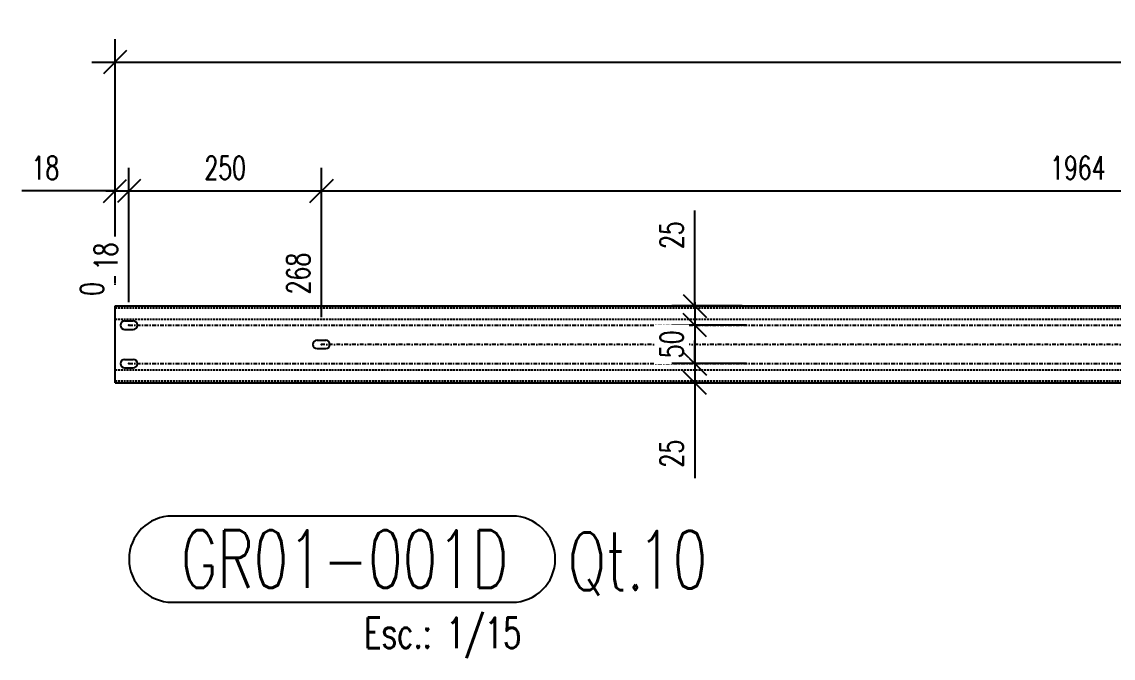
# Model space of a CAD drawing. Extents: x -19306 to -12278, y 10090 to 14699.
# Drawn here: x -19210 to -17793, y 10090 to 10917 of the extents above; entities that cross this region are included whole.
import ezdxf
from ezdxf.enums import TextEntityAlignment as Align

# ---------------------------------------------------------------- set-up
doc = ezdxf.new("R2010")
doc.units = 0
doc.header["$LTSCALE"] = 10
doc.header["$MEASUREMENT"] = 0
doc.linetypes.add('DASHDOT', pattern=[1, 0.5, -0.25, 0, -0.25])
doc.linetypes.add('HIDDEN', pattern=[0.375, 0.25, -0.125])
doc.layers.get('0').update_dxf_attribs({"linetype": 'CONTINUOUS'})
doc.layers.get('Defpoints').update_dxf_attribs({"linetype": 'CONTINUOUS'})
for name, color, linetype in [('A', 2, 'DASHDOT'), ('COTAS', 4, 'CONTINUOUS'), ('FORIR', 4, 'CONTINUOUS'), ('G', 3, 'CONTINUOUS'), ('MARK_QTA', 4, 'CONTINUOUS'), ('MARK_SLOT', 6, 'CONTINUOUS'), ('TR', 6, 'HIDDEN')]:
    doc.layers.add(name, color=color, linetype=linetype)
doc.styles.add('MARK', font='ROMANS', dxfattribs={"width": 0.7})
doc.styles.add('ROMANS', font='romans.shx', dxfattribs={"width": 0.7})
doc.dimstyles.new('1-15', dxfattribs={"dimscale": 15, "dimtxt": 2, "dimasz": 2, "dimexe": 2, "dimexo": 2, "dimgap": 1, "dimtad": 1, "dimdec": 0, "dimzin": 0, "dimdsep": 46, "dimtxsty": 'ROMANS', "dimblk": 'OBLIQUE', "dimcen": 0, "dimdle": 2, "dimclrd": 1, "dimclre": 1, "dimclrt": 4, "dimadec": 0, "dimazin": 0, "dimtfac": 1, "dimtdec": 0, "dimtofl": 0, "dimtmove": 0, "dimatfit": 3, "dimfxl": 1, "dimtfill": 1, "dimtolj": 1, "dimtzin": 0, "dimarcsym": 0})

# ---------------------------------------------------------------- blocks, each defined once
blk = doc.blocks.new('3D_INFOHOLE1')
blk.add_point((0, 0))
at = {"layer": 'FORIR', "flags": 1}
for tag, p in [('DIAMETER', (7.6, -4.3)), ('TYPE', (7.6, -19.3)), ('LENGTH', (7.6, -12))]:
    blk.add_attdef(tag, p, '', height=5.26, dxfattribs=at)
blk = doc.blocks.new('M8_PRO')
at = {"layer": 'MARK_SLOT'}
blk.add_lwpolyline([(3.735, 7.469, 1), (3.735, 0), (33.154, 0, 1), (33.154, 7.469)], format="xyb", close=True, dxfattribs=at)
at = {"style": 'MARK', "width": 0.7, "flags": 1}
for tag, p in [('TRA_PEZ', (-2.506, 11.921)), ('PUN_LIS', (-2.506, 11.386)), ('SUN_LIS', (-2.506, 10.85)), ('DES_PEZ', (-2.506, 10.315)), ('TIP_PEZ', (-2.506, 9.244)), ('NOT_PEZ', (-2.506, 9.78)), ('ING_PEZ', (-2.506, 8.709)), ('MCL_PEZ', (-2.506, 8.173)), ('COD_PEZ', (-2.506, 7.638)), ('COS_PEZ', (-2.506, 7.103)), ('DIM_PRO', (-2.506, 6.567))]:
    blk.add_attdef(tag, p, '', height=0.35, dxfattribs=at)
at = {"style": 'MARK', "width": 0.7}
blk.add_attdef('MAR_PEZ', text='', height=5, dxfattribs=at).set_placement((13.591, 3.735), align=Align.MIDDLE)
at = {"layer": 'MARK_QTA', "style": 'MARK', "width": 0.7}
blk.add_text('Qt.', height=5, dxfattribs=at).set_placement((41.274, 3.313), align=Align.MIDDLE)
blk.add_attdef('QTA_PEZ', (81.818, 1.179), '', height=5, dxfattribs=at)
blk = doc.blocks.new('_OBLIQUE')
at = {"color": 0, "linetype": 'ByBlock'}
blk.add_line((-0.5, -0.5), (0.5, 0.5), dxfattribs=at)
blk = doc.blocks.new('*D111')
at = {"layer": 'COTAS', "color": 1, "lineweight": -2, "transparency": 16777216}
for p, q in [((-19089, 10577.8), (-19089, 10727.2)), ((-19071, 10552.8), (-19071, 10727.2)), ((-19089, 10697.2), (-19210, 10697.2)), ((-19071, 10697.2), (-19041, 10697.2))]:
    blk.add_line(p, q, dxfattribs=at)
at = {"layer": 'Defpoints', "color": 0, "transparency": 16777216}
for p in [(-19089, 10697.2), (-19089, 10547.8), (-19071, 10522.8)]:
    blk.add_point(p, dxfattribs=at)
at = {"layer": 'COTAS', "color": 1, "lineweight": -2, "transparency": 16777216, "xscale": 30, "yscale": 30, "zscale": 30}
blk.add_blockref('_OBLIQUE', (-19089, 10697.2), dxfattribs=at)
at = {"layer": 'COTAS', "color": 1, "lineweight": -2, "transparency": 16777216, "xscale": 30, "yscale": 30, "zscale": 30, "rotation": 180}
blk.add_blockref('_OBLIQUE', (-19071, 10697.2), dxfattribs=at)
at = {"layer": 'COTAS', "color": 4, "transparency": 16777216, "insert": (-19179.5, 10727.2), "char_height": 30, "attachment_point": 5, "style": 'ROMANS', "bg_fill": 3, "box_fill_scale": 1.25, "bg_fill_color": 256, "bg_fill_true_color": 13158600, "bg_fill_transparency": 0}
blk.add_mtext('\\A1;18', dxfattribs=at)
blk = doc.blocks.new('*D112')
at = {"layer": 'COTAS', "color": 1, "lineweight": -2, "transparency": 16777216}
for p, q in [((-19071, 10558.3), (-19071, 10727.2)), ((-18821, 10533.3), (-18821, 10727.2)), ((-19101, 10697.2), (-18791, 10697.2))]:
    blk.add_line(p, q, dxfattribs=at)
at = {"layer": 'Defpoints', "color": 0, "transparency": 16777216}
for p in [(-18821, 10697.2), (-19071, 10528.3), (-18821, 10503.3)]:
    blk.add_point(p, dxfattribs=at)
at = {"layer": 'COTAS', "color": 1, "lineweight": -2, "transparency": 16777216, "xscale": 30, "yscale": 30, "zscale": 30, "rotation": 180}
blk.add_blockref('_OBLIQUE', (-19071, 10697.2), dxfattribs=at)
at = {"layer": 'COTAS', "color": 1, "lineweight": -2, "transparency": 16777216, "xscale": 30, "yscale": 30, "zscale": 30}
blk.add_blockref('_OBLIQUE', (-18821, 10697.2), dxfattribs=at)
at = {"layer": 'COTAS', "color": 4, "transparency": 16777216, "insert": (-18946, 10727.2), "char_height": 30, "attachment_point": 5, "style": 'ROMANS', "bg_fill": 3, "box_fill_scale": 1.25, "bg_fill_color": 256, "bg_fill_true_color": 13158600, "bg_fill_transparency": 0}
blk.add_mtext('\\A1;250', dxfattribs=at)
blk = doc.blocks.new('*D113')
at = {"layer": 'COTAS', "color": 1, "lineweight": -2, "transparency": 16777216}
for p, q in [((-18821, 10533.3), (-18821, 10727.2)), ((-16857, 10527.8), (-16857, 10727.2)), ((-18851, 10697.2), (-16827, 10697.2))]:
    blk.add_line(p, q, dxfattribs=at)
at = {"layer": 'Defpoints', "color": 0, "transparency": 16777216}
for p in [(-16857, 10697.2), (-18821, 10503.3), (-16857, 10497.8)]:
    blk.add_point(p, dxfattribs=at)
at = {"layer": 'COTAS', "color": 1, "lineweight": -2, "transparency": 16777216, "xscale": 30, "yscale": 30, "zscale": 30, "rotation": 180}
blk.add_blockref('_OBLIQUE', (-18821, 10697.2), dxfattribs=at)
at = {"layer": 'COTAS', "color": 1, "lineweight": -2, "transparency": 16777216, "xscale": 30, "yscale": 30, "zscale": 30}
blk.add_blockref('_OBLIQUE', (-16857, 10697.2), dxfattribs=at)
at = {"layer": 'COTAS', "color": 4, "transparency": 16777216, "insert": (-17839, 10727.2), "char_height": 30, "attachment_point": 5, "style": 'ROMANS', "bg_fill": 3, "box_fill_scale": 1.25, "bg_fill_color": 256, "bg_fill_true_color": 13158600, "bg_fill_transparency": 0}
blk.add_mtext('\\A1;1964', dxfattribs=at)
blk = doc.blocks.new('*D119')
at = {"layer": 'COTAS', "color": 1, "lineweight": -2, "transparency": 16777216}
for p, q in [((-19089, 10577.8), (-19089, 10894.5)), ((-14125, 10577.8), (-14125, 10894.5)), ((-19119, 10864.5), (-14095, 10864.5))]:
    blk.add_line(p, q, dxfattribs=at)
at = {"layer": 'Defpoints', "color": 0, "transparency": 16777216}
for p in [(-14125, 10864.5), (-19089, 10547.8), (-14125, 10547.8)]:
    blk.add_point(p, dxfattribs=at)
at = {"layer": 'COTAS', "color": 1, "lineweight": -2, "transparency": 16777216, "xscale": 30, "yscale": 30, "zscale": 30, "rotation": 180}
blk.add_blockref('_OBLIQUE', (-19089, 10864.5), dxfattribs=at)
at = {"layer": 'COTAS', "color": 1, "lineweight": -2, "transparency": 16777216, "xscale": 30, "yscale": 30, "zscale": 30}
blk.add_blockref('_OBLIQUE', (-14125, 10864.5), dxfattribs=at)
at = {"layer": 'COTAS', "color": 4, "transparency": 16777216, "insert": (-16607, 10894.5), "char_height": 30, "attachment_point": 5, "style": 'ROMANS', "bg_fill": 3, "box_fill_scale": 1.25, "bg_fill_color": 256, "bg_fill_true_color": 13158600, "bg_fill_transparency": 0}
blk.add_mtext('\\A1;4964', dxfattribs=at)
blk = doc.blocks.new('*D120')
at = {"layer": 'COTAS', "color": 1, "lineweight": -2, "transparency": 16777216}
blk.add_line((-19089, 10575.1), (-19089, 10576.8), dxfattribs=at)
at = {"layer": 'Defpoints', "color": 0, "transparency": 16777216}
for p in [(-19089, 10547.8), (-19089, 10547.8), (-19089, 10545.1)]:
    blk.add_point(p, dxfattribs=at)
at = {"layer": 'COTAS', "color": 4, "transparency": 16777216, "insert": (-19119, 10569.8), "char_height": 30, "attachment_point": 5, "rotation": 90, "style": 'ROMANS', "bg_fill": 3, "box_fill_scale": 1.25, "bg_fill_color": 256, "bg_fill_true_color": 13158600, "bg_fill_transparency": 0}
blk.add_mtext('\\A1;0', dxfattribs=at)
blk = doc.blocks.new('*D121')
at = {"layer": 'COTAS', "color": 1, "lineweight": -2, "transparency": 16777216}
blk.add_line((-19071, 10552.8), (-19071, 10627.6), dxfattribs=at)
at = {"layer": 'Defpoints', "color": 0, "transparency": 16777216}
for p in [(-19071, 10581.6), (-19089, 10547.8), (-19071, 10522.8)]:
    blk.add_point(p, dxfattribs=at)
at = {"layer": 'COTAS', "color": 4, "transparency": 16777216, "insert": (-19101, 10612.1), "char_height": 30, "attachment_point": 5, "rotation": 90, "style": 'ROMANS', "bg_fill": 3, "box_fill_scale": 1.25, "bg_fill_color": 256, "bg_fill_true_color": 13158600, "bg_fill_transparency": 0}
blk.add_mtext('\\A1;18', dxfattribs=at)
blk = doc.blocks.new('*D122')
at = {"layer": 'COTAS', "color": 1, "lineweight": -2, "transparency": 16777216}
blk.add_line((-18821, 10575.1), (-18821, 10616.8), dxfattribs=at)
at = {"layer": 'Defpoints', "color": 0, "transparency": 16777216}
for p in [(-19089, 10547.8), (-18821, 10547.8), (-18821, 10545.1)]:
    blk.add_point(p, dxfattribs=at)
at = {"layer": 'COTAS', "color": 4, "transparency": 16777216, "insert": (-18851, 10589.8), "char_height": 30, "attachment_point": 5, "rotation": 90, "style": 'ROMANS', "bg_fill": 3, "box_fill_scale": 1.25, "bg_fill_color": 256, "bg_fill_true_color": 13158600, "bg_fill_transparency": 0}
blk.add_mtext('\\A1;268', dxfattribs=at)
blk = doc.blocks.new('*D123')
at = {"layer": 'COTAS', "color": 1, "lineweight": -2, "transparency": 16777216}
blk.add_line((-16857, 10575.1), (-16857, 10636.8), dxfattribs=at)
at = {"layer": 'Defpoints', "color": 0, "transparency": 16777216}
for p in [(-19089, 10547.8), (-16857, 10547.8), (-16857, 10545.1)]:
    blk.add_point(p, dxfattribs=at)
at = {"layer": 'COTAS', "color": 4, "transparency": 16777216, "insert": (-16887, 10599.8), "char_height": 30, "attachment_point": 5, "rotation": 90, "style": 'ROMANS', "bg_fill": 3, "box_fill_scale": 1.25, "bg_fill_color": 256, "bg_fill_true_color": 13158600, "bg_fill_transparency": 0}
blk.add_mtext('\\A1;2232', dxfattribs=at)
blk = doc.blocks.new('*D124')
at = {"layer": 'COTAS', "color": 1, "lineweight": -2, "transparency": 16777216}
blk.add_line((-16607, 10558.3), (-16607, 10636.8), dxfattribs=at)
at = {"layer": 'Defpoints', "color": 0, "transparency": 16777216}
for p in [(-19089, 10547.8), (-16607, 10547.8), (-16607, 10528.3)]:
    blk.add_point(p, dxfattribs=at)
at = {"layer": 'COTAS', "color": 4, "transparency": 16777216, "insert": (-16637, 10599.8), "char_height": 30, "attachment_point": 5, "rotation": 90, "style": 'ROMANS', "bg_fill": 3, "box_fill_scale": 1.25, "bg_fill_color": 256, "bg_fill_true_color": 13158600, "bg_fill_transparency": 0}
blk.add_mtext('\\A1;2482', dxfattribs=at)
blk = doc.blocks.new('*D125')
at = {"layer": 'COTAS', "color": 1, "lineweight": -2, "transparency": 16777216}
blk.add_line((-16357, 10566.1), (-16357, 10636.8), dxfattribs=at)
at = {"layer": 'Defpoints', "color": 0, "transparency": 16777216}
for p in [(-19089, 10547.8), (-16357, 10547.8), (-16357, 10536.1)]:
    blk.add_point(p, dxfattribs=at)
at = {"layer": 'COTAS', "color": 4, "transparency": 16777216, "insert": (-16387, 10599.8), "char_height": 30, "attachment_point": 5, "rotation": 90, "style": 'ROMANS', "bg_fill": 3, "box_fill_scale": 1.25, "bg_fill_color": 256, "bg_fill_true_color": 13158600, "bg_fill_transparency": 0}
blk.add_mtext('\\A1;2732', dxfattribs=at)
blk = doc.blocks.new('*D126')
at = {"layer": 'COTAS', "color": 1, "lineweight": -2, "transparency": 16777216}
blk.add_line((-14393, 10570.5), (-14393, 10636.8), dxfattribs=at)
at = {"layer": 'Defpoints', "color": 0, "transparency": 16777216}
for p in [(-19089, 10547.8), (-14393, 10547.8), (-14393, 10540.5)]:
    blk.add_point(p, dxfattribs=at)
at = {"layer": 'COTAS', "color": 4, "transparency": 16777216, "insert": (-14423, 10599.8), "char_height": 30, "attachment_point": 5, "rotation": 90, "style": 'ROMANS', "bg_fill": 3, "box_fill_scale": 1.25, "bg_fill_color": 256, "bg_fill_true_color": 13158600, "bg_fill_transparency": 0}
blk.add_mtext('\\A1;4696', dxfattribs=at)
blk = doc.blocks.new('*D127')
at = {"layer": 'COTAS', "color": 1, "lineweight": -2, "transparency": 16777216}
blk.add_line((-14143, 10552.8), (-14143, 10636.8), dxfattribs=at)
at = {"layer": 'Defpoints', "color": 0, "transparency": 16777216}
for p in [(-19089, 10547.8), (-14143, 10547.8), (-14143, 10522.8)]:
    blk.add_point(p, dxfattribs=at)
at = {"layer": 'COTAS', "color": 4, "transparency": 16777216, "insert": (-14173, 10599.8), "char_height": 30, "attachment_point": 5, "rotation": 90, "style": 'ROMANS', "bg_fill": 3, "box_fill_scale": 1.25, "bg_fill_color": 256, "bg_fill_true_color": 13158600, "bg_fill_transparency": 0}
blk.add_mtext('\\A1;4946', dxfattribs=at)
blk = doc.blocks.new('*D128')
at = {"layer": 'COTAS', "color": 1, "lineweight": -2, "transparency": 16777216}
for p, q in [((-14046, 10487.8), (-14046, 10637.8)), ((-14125, 10575.1), (-14125, 10605.1)), ((-14125, 10605.1), (-14046, 10487.8))]:
    blk.add_line(p, q, dxfattribs=at)
at = {"layer": 'Defpoints', "color": 0, "transparency": 16777216}
for p in [(-19089, 10547.8), (-14125, 10545.1), (-14046, 10547.8)]:
    blk.add_point(p, dxfattribs=at)
at = {"layer": 'COTAS', "color": 4, "transparency": 16777216, "insert": (-14076, 10600.3), "char_height": 30, "attachment_point": 5, "rotation": 90, "style": 'ROMANS', "bg_fill": 3, "box_fill_scale": 1.25, "bg_fill_color": 256, "bg_fill_true_color": 13158600, "bg_fill_transparency": 0}
blk.add_mtext('\\A1;4964', dxfattribs=at)
blk = doc.blocks.new('*D129')
at = {"layer": 'COTAS', "color": 1, "lineweight": -2, "transparency": 16777216}
for p, q in [((-18336.2, 10547.8), (-18336.2, 10671.8)), ((-18274.8, 10547.8), (-18366.2, 10547.8)), ((-18269.1, 10522.8), (-18366.2, 10522.8)), ((-18336.2, 10522.8), (-18336.2, 10492.8))]:
    blk.add_line(p, q, dxfattribs=at)
at = {"layer": 'Defpoints', "color": 0, "transparency": 16777216}
for p in [(-18336.2, 10547.8), (-18244.8, 10547.8), (-18239.1, 10522.8)]:
    blk.add_point(p, dxfattribs=at)
at = {"layer": 'COTAS', "color": 1, "lineweight": -2, "transparency": 16777216, "xscale": 30, "yscale": 30, "zscale": 30}
for p, rotation in [((-18336.2, 10547.8), 270), ((-18336.2, 10522.8), 90)]:
    blk.add_blockref('_OBLIQUE', p, dxfattribs=dict(at, rotation=rotation))
at = {"layer": 'COTAS', "color": 4, "transparency": 16777216, "insert": (-18366.2, 10639.8), "char_height": 30, "attachment_point": 5, "rotation": 90, "style": 'ROMANS', "bg_fill": 3, "box_fill_scale": 1.25, "bg_fill_color": 256, "bg_fill_true_color": 13158600, "bg_fill_transparency": 0}
blk.add_mtext('\\A1;25', dxfattribs=at)
blk = doc.blocks.new('*D130')
at = {"layer": 'COTAS', "color": 1, "lineweight": -2, "transparency": 16777216}
for p, q in [((-18336.2, 10552.8), (-18336.2, 10442.8)), ((-18269.1, 10522.8), (-18366.2, 10522.8)), ((-18269.1, 10472.8), (-18366.2, 10472.8))]:
    blk.add_line(p, q, dxfattribs=at)
at = {"layer": 'Defpoints', "color": 0, "transparency": 16777216}
for p in [(-18239.1, 10522.8), (-18336.2, 10472.8), (-18239.1, 10472.8)]:
    blk.add_point(p, dxfattribs=at)
at = {"layer": 'COTAS', "color": 1, "lineweight": -2, "transparency": 16777216, "xscale": 30, "yscale": 30, "zscale": 30}
for p, rotation in [((-18336.2, 10522.8), 90), ((-18336.2, 10472.8), 270)]:
    blk.add_blockref('_OBLIQUE', p, dxfattribs=dict(at, rotation=rotation))
at = {"layer": 'COTAS', "color": 4, "transparency": 16777216, "insert": (-18366.2, 10497.8), "char_height": 30, "attachment_point": 5, "rotation": 90, "style": 'ROMANS', "bg_fill": 3, "box_fill_scale": 1.25, "bg_fill_color": 256, "bg_fill_true_color": 13158600, "bg_fill_transparency": 0}
blk.add_mtext('\\A1;50', dxfattribs=at)
blk = doc.blocks.new('*D131')
at = {"layer": 'COTAS', "color": 1, "lineweight": -2, "transparency": 16777216}
for p, q in [((-18336.2, 10472.8), (-18336.2, 10502.8)), ((-18319.5, 10472.8), (-18366.2, 10472.8)), ((-18319.5, 10447.8), (-18366.2, 10447.8)), ((-18336.2, 10447.8), (-18336.2, 10323.8))]:
    blk.add_line(p, q, dxfattribs=at)
at = {"layer": 'Defpoints', "color": 0, "transparency": 16777216}
for p in [(-18289.5, 10472.8), (-18336.2, 10447.8), (-18289.5, 10447.8)]:
    blk.add_point(p, dxfattribs=at)
at = {"layer": 'COTAS', "color": 1, "lineweight": -2, "transparency": 16777216, "xscale": 30, "yscale": 30, "zscale": 30}
for p, rotation in [((-18336.2, 10472.8), 270), ((-18336.2, 10447.8), 90)]:
    blk.add_blockref('_OBLIQUE', p, dxfattribs=dict(at, rotation=rotation))
at = {"layer": 'COTAS', "color": 4, "transparency": 16777216, "insert": (-18366.2, 10355.8), "char_height": 30, "attachment_point": 5, "rotation": 90, "style": 'ROMANS', "bg_fill": 3, "box_fill_scale": 1.25, "bg_fill_color": 256, "bg_fill_true_color": 13158600, "bg_fill_transparency": 0}
blk.add_mtext('\\A1;25', dxfattribs=at)

msp = doc.modelspace()

# ---------------------------------------------------------------- linework, layer by layer
at = {"layer": 'A'}
msp.add_line((-19071.012, 10472.766), (-14143.012, 10472.766), dxfattribs=at)
msp.add_point((-19089.012, 10450.416), dxfattribs=at)
at = {"layer": 'G'}
for p, q in [((-19089.012, 10547.766), (-14125.012, 10547.766)), ((-19089.012, 10447.766), (-19089.012, 10547.766)), ((-19076.512, 10528.266), (-19065.512, 10528.266)), ((-19076.512, 10517.266), (-19065.512, 10517.266)), ((-18826.512, 10503.266), (-18815.512, 10503.266)), ((-18826.512, 10492.266), (-18815.512, 10492.266)), ((-19076.512, 10478.266), (-19065.512, 10478.266)), ((-19076.512, 10467.266), (-19065.512, 10467.266)), ((-19089.012, 10447.766), (-14125.012, 10447.766))]:
    msp.add_line(p, q, dxfattribs=at)
for centre, start, end in [((-19076.512, 10522.766), 90, 270), ((-19065.512, 10522.766), 270, 90), ((-18826.512, 10497.766), 90, 270), ((-18815.512, 10497.766), 270, 90), ((-19076.512, 10472.766), 90, 270), ((-19065.512, 10472.766), 270, 90)]:
    msp.add_arc(centre, 5.5, start, end, dxfattribs=at)
msp.add_point((-19089.012, 10450.416), dxfattribs=at)
at = {"layer": 'TR'}
for p, q in [((-19089.012, 10545.116), (-14125.012, 10545.116)), ((-19089.012, 10530.766), (-14125.012, 10530.766)), ((-19089.012, 10464.766), (-14125.012, 10464.766)), ((-19089.012, 10450.416), (-14125.012, 10450.416))]:
    msp.add_line(p, q, dxfattribs=at)
msp.add_point((-19089.012, 10450.416), dxfattribs=at)

# ---------------------------------------------------------------- block references
for p in [(-19071.012, 10522.766), (-18821.012, 10497.766), (-19071.012, 10472.766)]:
    msp.add_blockref('3D_INFOHOLE1', p)
ref = msp.add_blockref('M8_PRO', (-19070.843, 10162.737), dxfattribs=dict(xscale=15, yscale=15, zscale=15))
ref.add_attrib('MAR_PEZ', 'GR01-001D', dxfattribs={"height": 75, "style": 'MARK', "width": 0.7}).set_placement((-18790.986, 10218.754), align=Align.MIDDLE)
ref.add_attrib('QTA_PEZ', '10', (-18410.172, 10180.421), dxfattribs={"layer": 'MARK_QTA', "height": 75, "style": 'MARK', "width": 0.7})

# ---------------------------------------------------------------- texts
at = {"color": 4, "style": 'MARK', "width": 0.7}
msp.add_text('Esc.: 1/15', height=39.525, dxfattribs=at).set_placement((-18663.492, 10120.131), align=Align.MIDDLE)

# ---------------------------------------------------------------- next in the draw order: dimensions: what is measured, and where the dimension line sits
at = {"layer": 'COTAS'}
dim = msp.add_linear_dim(base=(-19089.012, 10697.23), p1=(-19071.012, 10522.766), p2=(-19089.012, 10547.766), dimstyle='1-15', dxfattribs=at)
dim.commit()
dim.dimension.update_dxf_attribs({"geometry": '*D111', "text_midpoint": (-19179.512, 10727.23)})

# ---------------------------------------------------------------- next in the draw order: dimensions: what is measured, and where the dimension line sits
dim = msp.add_linear_dim(base=(-18821.012, 10697.23), p1=(-19071.012, 10528.266), p2=(-18821.012, 10503.266), dimstyle='1-15', dxfattribs=at)
dim.commit()
dim.dimension.update_dxf_attribs({"geometry": '*D112', "text_midpoint": (-18946.012, 10727.23)})

# ---------------------------------------------------------------- next in the draw order: dimensions: what is measured, and where the dimension line sits
dim = msp.add_linear_dim(base=(-16857.012, 10697.23), p1=(-18821.012, 10503.266), p2=(-16857.012, 10497.766), dimstyle='1-15', override={"dimtmove": 1}, dxfattribs=at)
dim.commit()
dim.dimension.update_dxf_attribs({"geometry": '*D113', "text_midpoint": (-17839.012, 10727.23)})

# ---------------------------------------------------------------- next in the draw order: dimensions: what is measured, and where the dimension line sits
dim = msp.add_linear_dim(base=(-14125.012, 10864.483), p1=(-19089.012, 10547.766), p2=(-14125.012, 10547.766), dimstyle='1-15', dxfattribs=at)
dim.commit()
dim.dimension.update_dxf_attribs({"geometry": '*D119', "text_midpoint": (-16607.012, 10894.483)})

# ---------------------------------------------------------------- next in the draw order: dimensions: what is measured, and where the dimension line sits
dim = msp.add_ordinate_dim(feature_location=(-19089.012127283, 10545.116486187), offset=(0, 2.649999993), dtype=1, origin=(-19089.012127283, 10547.76648618), dimstyle='1-15', dxfattribs=at)
dim.commit()
dim.dimension.update_dxf_attribs({"geometry": '*D120', "text_midpoint": (-19119.012127283, 10569.76648618)})

# ---------------------------------------------------------------- next in the draw order: dimensions: what is measured, and where the dimension line sits
dim = msp.add_ordinate_dim(feature_location=(-19071.012, 10522.766), offset=(0, 58.869), dtype=1, origin=(-19089.012, 10547.766), dimstyle='1-15', dxfattribs=at)
dim.commit()
dim.dimension.update_dxf_attribs({"geometry": '*D121', "text_midpoint": (-19101.012, 10612.136)})

# ---------------------------------------------------------------- next in the draw order: dimensions: what is measured, and where the dimension line sits
dim = msp.add_ordinate_dim(feature_location=(-18821.012, 10545.116), offset=(0, 2.65), dtype=1, origin=(-19089.012, 10547.766), dimstyle='1-15', dxfattribs=at)
dim.commit()
dim.dimension.update_dxf_attribs({"geometry": '*D122', "text_midpoint": (-18851.012, 10589.766)})

# ---------------------------------------------------------------- next in the draw order: dimensions: what is measured, and where the dimension line sits
dim = msp.add_ordinate_dim(feature_location=(-16857.012, 10545.116), offset=(0, 2.65), dtype=1, origin=(-19089.012, 10547.766), dimstyle='1-15', dxfattribs=at)
dim.commit()
dim.dimension.update_dxf_attribs({"geometry": '*D123', "text_midpoint": (-16887.012, 10599.766)})

# ---------------------------------------------------------------- next in the draw order: dimensions: what is measured, and where the dimension line sits
dim = msp.add_ordinate_dim(feature_location=(-16607.012, 10528.266), offset=(0, 19.5), dtype=1, origin=(-19089.012, 10547.766), dimstyle='1-15', dxfattribs=at)
dim.commit()
dim.dimension.update_dxf_attribs({"geometry": '*D124', "text_midpoint": (-16637.012, 10599.766)})

# ---------------------------------------------------------------- next in the draw order: dimensions: what is measured, and where the dimension line sits
dim = msp.add_ordinate_dim(feature_location=(-16357.012, 10536.053), offset=(0, 11.713), dtype=1, origin=(-19089.012, 10547.766), dimstyle='1-15', dxfattribs=at)
dim.commit()
dim.dimension.update_dxf_attribs({"geometry": '*D125', "text_midpoint": (-16387.012, 10599.766)})

# ---------------------------------------------------------------- next in the draw order: dimensions: what is measured, and where the dimension line sits
dim = msp.add_ordinate_dim(feature_location=(-14393.012, 10540.486), offset=(0, 7.28), dtype=1, origin=(-19089.012, 10547.766), dimstyle='1-15', dxfattribs=at)
dim.commit()
dim.dimension.update_dxf_attribs({"geometry": '*D126', "text_midpoint": (-14423.012, 10599.766)})

# ---------------------------------------------------------------- next in the draw order: dimensions: what is measured, and where the dimension line sits
dim = msp.add_ordinate_dim(feature_location=(-14143.012, 10522.766), offset=(0, 25), dtype=1, origin=(-19089.012, 10547.766), dimstyle='1-15', dxfattribs=at)
dim.commit()
dim.dimension.update_dxf_attribs({"geometry": '*D127', "text_midpoint": (-14173.012, 10599.766)})

# ---------------------------------------------------------------- next in the draw order: dimensions: what is measured, and where the dimension line sits
dim = msp.add_ordinate_dim(feature_location=(-14125.012, 10545.116), offset=(78.985, 2.65), dtype=1, origin=(-19089.012, 10547.766), dimstyle='1-15', dxfattribs=at)
dim.commit()
dim.dimension.update_dxf_attribs({"geometry": '*D128', "text_midpoint": (-14076.027, 10600.266)})

# ---------------------------------------------------------------- next in the draw order: linework, layer by layer
at = {"layer": 'A'}
for p, q in [((-19071.012, 10522.766), (-14143.012, 10522.766)), ((-14393.012, 10497.766), (-18821.012, 10497.766))]:
    msp.add_line(p, q, dxfattribs=at)

# ---------------------------------------------------------------- next in the draw order: dimensions: what is measured, and where the dimension line sits
at = {"layer": 'COTAS'}
dim = msp.add_linear_dim(base=(-18336.22, 10547.766), p1=(-18239.128, 10522.766), p2=(-18244.84, 10547.766), angle=90, dimstyle='1-15', dxfattribs=at)
dim.commit()
dim.dimension.update_dxf_attribs({"geometry": '*D129', "text_midpoint": (-18366.22, 10639.766)})

# ---------------------------------------------------------------- next in the draw order: dimensions: what is measured, and where the dimension line sits
dim = msp.add_linear_dim(base=(-18336.22, 10472.766), p1=(-18239.128, 10522.766), p2=(-18239.128, 10472.766), angle=90, dimstyle='1-15', dxfattribs=at)
dim.commit()
dim.dimension.update_dxf_attribs({"geometry": '*D130', "text_midpoint": (-18336.22, 10497.766), "dimtype": 160})

# ---------------------------------------------------------------- next in the draw order: dimensions: what is measured, and where the dimension line sits
dim = msp.add_linear_dim(base=(-18336.22, 10447.766), p1=(-18289.532, 10472.766), p2=(-18289.532, 10447.766), angle=90, dimstyle='1-15', dxfattribs=at)
dim.commit()
dim.dimension.update_dxf_attribs({"geometry": '*D131', "text_midpoint": (-18366.22, 10355.766)})

doc.saveas('drawing.dxf')
